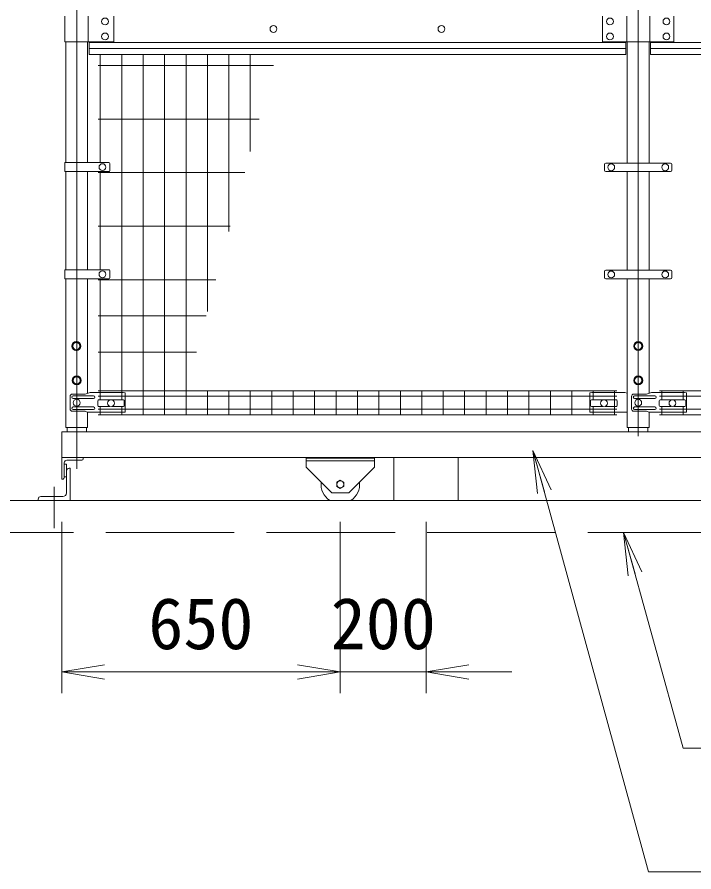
# Model space of a CAD drawing. Units: millimetres, scale not verified. Extents: x -10500 to 10500, y -7425 to 7425.
# Drawn here: x -6238 to -4659, y -1250 to 745 of the extents above; entities that cross this region are included whole.
import ezdxf
from ezdxf.enums import TextEntityAlignment as Align

# ---------------------------------------------------------------- set-up
doc = ezdxf.new("R2010")
doc.units = ezdxf.units.MM
doc.header["$LTSCALE"] = 50
doc.linetypes.add('DASHED', pattern=[7.5, 6, -1.5])
doc.linetypes.add('USER1', pattern=[50.8, 31.75, -6.35, 6.35, -6.35])
for name, color, linetype, lineweight in [('0-0_D-STR-DIM', 7, 'Continuous', 9), ('0-1_0', 7, 'Continuous', 9), ('0-2_D-STR1', 1, 'Continuous', 18), ('0-3_D-BMK', 2, 'USER1', 13), ('0-4_D-STR3', 3, 'Continuous', 13), ('0-5_D-STR2', 7, 'Continuous', 9), ('0-6_D-STR5', 3, 'Continuous', 18), ('0-9_D-STR-TXT', 7, 'Continuous', 9)]:
    doc.layers.add(name, color=color, linetype=linetype, lineweight=lineweight)
doc.styles.add('ＭＳ ゴシック', font='')
doc.styles.get('ＭＳ ゴシック').set_extended_font_data('MS Gothic')

# ---------------------------------------------------------------- blocks, each defined once
blk = doc.blocks.new('_Open')
at = {"layer": '0-1_0'}
blk.add_line((-50, 8.33), (0, 0), dxfattribs=at)
blk.add_lwpolyline([(-50, -8.33), (0, 0), (-50, 0)], dxfattribs=at)

msp = doc.modelspace()

# ---------------------------------------------------------------- linework, layer by layer
at = {"layer": '0-0_D-STR-DIM'}
for p, q in [((-6133.58, -433.02), (-6133.58, -833.02)), ((-5483.58, -433.02), (-5483.58, -833.02)), ((-5483.58, -433.02), (-5483.58, -833.02)), ((-5283.58, -433.02), (-5283.58, -833.02)), ((-5583.58, -783.02), (-6033.58, -783.02)), ((-5583.58, -783.02), (-5683.58, -783.02)), ((-5483.58, -783.02), (-5283.58, -783.02)), ((-5183.58, -783.02), (-5083.58, -783.02))]:
    msp.add_line(p, q, dxfattribs=at)
at = {"layer": '0-2_D-STR1'}
for p, q in [((-6123.98, 405.23), (-6123.98, 686.98)), ((-6073.18, 405.23), (-6073.18, 686.98)), ((-4813.98, 404.23), (-4813.98, 686.98)), ((-4763.18, 404.23), (-4763.18, 686.98)), ((-6123.98, 155.23), (-6123.98, 384.23)), ((-6073.18, 155.23), (-6073.18, 384.23)), ((-4813.98, 154.23), (-4813.98, 384.23)), ((-4763.18, 154.23), (-4763.18, 384.23)), ((-6123.98, -213.02), (-6123.98, 134.23)), ((-6073.18, -132.93), (-6073.18, 134.23)), ((-4813.98, -213.02), (-4813.98, 134.23)), ((-4763.18, -132.93), (-4763.18, 134.23)), ((-6073.18, -213.02), (-6073.18, -176.84)), ((-4763.18, -213.02), (-4763.18, -176.84)), ((-6073.18, -213.02), (-6123.98, -213.02)), ((-6121.08, -223.02), (-6121.08, -213.02)), ((-6076.08, -223.02), (-6076.08, -213.02)), ((-4763.18, -213.02), (-4813.98, -213.02)), ((-4811.08, -223.02), (-4811.08, -213.02)), ((-4766.08, -223.02), (-4766.08, -213.02))]:
    msp.add_line(p, q, dxfattribs=at)
msp.add_lwpolyline([(-2133.58, -223.02), (-6133.58, -223.02), (-6133.58, -283.02), (-2133.58, -283.02)], dxfattribs=at)
at = {"layer": '0-3_D-BMK'}
for p, q in [((-6098.58, -309.02), (-6098.58, 1644.98)), ((-4788.58, -233.02), (-4788.58, 1644.98)), ((-6151.08, -351.53), (-6151.08, -447.59))]:
    msp.add_line(p, q, dxfattribs=at)
at = {"layer": '0-4_D-STR3'}
for p, q in [((-6126.78, 746.98), (-6126.78, 686.98)), ((-6072.33, 686.98), (-6072.33, 746.98)), ((-6012.33, 686.98), (-6012.33, 746.98)), ((-4871.58, 686.98), (-4871.58, 746.98)), ((-4815.38, 686.98), (-4815.38, 746.98)), ((-4761.78, 686.98), (-4761.78, 746.98)), ((-4705.58, 686.98), (-4705.58, 746.98)), ((-6126.78, 686.98), (-6012.33, 686.98)), ((-6069.58, 686.98), (-6069.58, 657.83)), ((-4817.58, 685.1), (-6069.58, 685.1)), ((-4705.58, 686.98), (-4871.58, 686.98)), ((-4871.58, 686.98), (-4705.58, 686.98)), ((-4817.58, 686.98), (-4817.58, 657.83)), ((-4759.58, 686.98), (-4759.58, 657.83)), ((-3507.58, 685.1), (-4759.58, 685.1)), ((-4817.58, 671.46), (-6069.58, 671.46)), ((-3507.58, 671.46), (-4759.58, 671.46)), ((-4817.58, 657.83), (-6069.58, 657.83)), ((-3507.58, 657.83), (-4759.58, 657.83)), ((-6126.28, 405.23), (-6023.59, 405.23)), ((-6126.28, 405.23), (-6126.28, 384.23)), ((-6021.59, 403.23), (-6021.59, 386.23)), ((-4867.08, 401.23), (-4867.08, 387.23)), ((-4864.08, 404.23), (-4713.08, 404.23)), ((-4710.08, 401.23), (-4710.08, 387.23)), ((-6126.28, 384.23), (-6023.59, 384.23)), ((-4864.08, 384.23), (-4713.08, 384.23)), ((-6126.28, 155.23), (-6023.59, 155.23)), ((-6126.28, 155.23), (-6126.28, 134.23)), ((-6021.59, 153.23), (-6021.59, 136.23)), ((-4867.08, 151.23), (-4867.08, 137.23)), ((-4864.08, 154.23), (-4713.08, 154.23)), ((-4710.08, 151.23), (-4710.08, 137.23)), ((-6126.28, 134.23), (-6023.59, 134.23)), ((-4864.08, 134.23), (-4713.08, 134.23)), ((-6079.22, -135.02), (-6109.06, -135.02)), ((-6059.58, -139.02), (-6106.99, -139.02)), ((-6067.66, -131.02), (-6079.22, -135.02)), ((-5990.58, -131.02), (-6067.66, -131.02)), ((-5990.58, -131.02), (-5985.58, -132.02)), ((-5985.58, -132.02), (-5985.58, -175.84)), ((-4896.58, -131.02), (-4901.58, -132.02)), ((-4901.58, -132.02), (-4901.58, -175.84)), ((-4896.58, -131.02), (-4819.49, -131.02)), ((-4819.49, -131.02), (-4813.98, -132.93)), ((-4769.22, -135.02), (-4799.06, -135.02)), ((-4749.58, -139.02), (-4796.99, -139.02)), ((-4757.66, -131.02), (-4769.22, -135.02)), ((-4680.58, -131.02), (-4757.66, -131.02)), ((-4680.58, -131.02), (-4675.58, -132.02)), ((-4675.58, -132.02), (-4675.58, -175.84)), ((-6114.06, -140.02), (-6114.06, -170.02)), ((-6059.58, -145.02), (-6106.99, -145.02)), ((-6049.58, -150.55), (-6049.58, -161.55)), ((-6047.58, -148.55), (-6021.36, -148.55)), ((-6015.79, -148.55), (-5989.58, -148.55)), ((-5987.58, -150.55), (-5987.58, -161.55)), ((-4899.58, -150.55), (-4899.58, -161.55)), ((-4897.58, -148.55), (-4871.36, -148.55)), ((-4865.79, -148.55), (-4839.58, -148.55)), ((-4837.58, -150.55), (-4837.58, -161.55)), ((-4804.06, -140.02), (-4804.06, -170.02)), ((-4749.58, -145.02), (-4796.99, -145.02)), ((-4739.58, -150.55), (-4739.58, -161.55)), ((-4711.36, -148.55), (-4737.58, -148.55)), ((-4679.58, -148.55), (-4705.79, -148.55)), ((-4677.58, -150.55), (-4677.58, -161.55)), ((-6079.22, -175.02), (-6109.06, -175.02)), ((-6059.58, -165.02), (-6106.99, -165.02)), ((-6059.58, -171.02), (-6106.99, -171.02)), ((-6073.97, -176.84), (-6079.22, -175.02)), ((-6073.97, -176.84), (-5986.58, -176.84)), ((-6047.58, -163.55), (-6021.36, -163.55)), ((-6015.79, -163.55), (-5989.58, -163.55)), ((-4813.98, -176.84), (-4900.58, -176.84)), ((-4897.58, -163.55), (-4871.36, -163.55)), ((-4865.79, -163.55), (-4839.58, -163.55)), ((-4769.22, -175.02), (-4799.06, -175.02)), ((-4749.58, -165.02), (-4796.99, -165.02)), ((-4749.58, -171.02), (-4796.99, -171.02)), ((-4763.97, -176.84), (-4769.22, -175.02)), ((-4763.97, -176.84), (-4676.58, -176.84)), ((-4711.36, -163.55), (-4737.58, -163.55)), ((-4679.58, -163.55), (-4705.79, -163.55)), ((-6133.58, -283.02), (-6083.58, -283.02)), ((-6127.58, -295.02), (-6127.58, -330.02)), ((-6127.58, -298.02), (-6122.58, -298.02)), ((-6122.58, -298.02), (-6122.58, -328.02)), ((-6121.58, -289.02), (-6086.58, -289.02)), ((-6083.58, -283.02), (-6083.58, -286.02)), ((-5563.58, -283.02), (-5563.58, -305.52)), ((-5403.58, -283.02), (-5563.58, -283.02)), ((-5403.58, -284.52), (-5563.58, -284.52)), ((-5403.58, -290.52), (-5563.58, -290.52)), ((-5403.58, -283.02), (-5403.58, -305.52)), ((-5358.58, -283.02), (-5358.58, -383.02)), ((-5208.58, -283.02), (-5358.58, -283.02)), ((-5208.58, -283.02), (-5208.58, -383.02)), ((-6122.58, -365.52), (-6122.58, -314.02)), ((-6113.58, -308.02), (-6116.58, -308.02)), ((-6113.58, -383.02), (-6113.58, -308.02)), ((-5503.58, -365.52), (-5563.58, -305.52)), ((-5463.58, -365.52), (-5403.58, -305.52)), ((-6127.58, -328.02), (-6122.58, -328.02)), ((-6131.08, -374.02), (-6182.58, -374.02)), ((-5463.51, -365.52), (-5503.51, -365.52)), ((-6188.58, -383.02), (-6188.58, -380.02)), ((-6113.58, -383.02), (-6188.58, -383.02))]:
    msp.add_line(p, q, dxfattribs=at)
for points in [[(-6108.08, -27.93), (-6099.58, -32.84), (-6091.08, -27.93), (-6091.08, -18.12), (-6099.58, -13.21), (-6108.08, -18.12)], [(-4797.08, -27.93), (-4788.58, -32.84), (-4780.08, -27.93), (-4780.08, -18.12), (-4788.58, -13.21), (-4797.08, -18.12)], [(-6107.08, -107.93), (-6098.58, -112.84), (-6090.08, -107.93), (-6090.08, -98.12), (-6098.58, -93.21), (-6107.08, -98.12)], [(-4797.08, -107.93), (-4788.58, -112.84), (-4780.08, -107.93), (-4780.08, -98.12), (-4788.58, -93.21), (-4797.08, -98.12)], [(-5475.08, -340.62), (-5475.08, -350.43), (-5483.58, -355.34), (-5492.08, -350.43), (-5492.08, -340.62), (-5483.58, -335.71)]]:
    msp.add_lwpolyline(points, close=True, dxfattribs=at)
msp.add_lwpolyline([(-6133.58, -283.02), (-6133.58, -333.02), (-6130.58, -333.02)], dxfattribs=at)
for centre, radius in [((-6032.58, 734.48), 8), ((-4854.58, 734.48), 8), ((-4722.58, 734.48), 8), ((-5639.57, 716.98), 8), ((-5247.57, 716.98), 8), ((-6032.58, 699.48), 8), ((-4854.58, 699.48), 8), ((-4722.58, 699.48), 8), ((-6038.58, 394.73), 8), ((-4851.58, 394.23), 8), ((-4725.58, 394.23), 8), ((-6038.58, 144.73), 8), ((-4851.58, 144.23), 8), ((-4725.58, 144.23), 8), ((-6099.58, -23.02), 10.5), ((-6099.58, -23.02), 8.25), ((-4788.58, -23.02), 10.5), ((-4788.58, -23.02), 8.25), ((-6098.58, -103.02), 10.5), ((-6098.58, -103.02), 8.25), ((-4788.58, -103.02), 10.5), ((-4788.58, -103.02), 8.25), ((-6098.58, -155.02), 8), ((-6018.58, -156.05), 8), ((-4868.58, -156.05), 8), ((-4788.58, -155.02), 8), ((-4788.58, -155.02), 8), ((-4708.58, -156.05), 8), ((-5483.58, -345.52), 8.25)]:
    msp.add_circle(centre, radius, dxfattribs=at)
for centre, radius, start, end in [((-6023.59, 403.23), 2, 0, 90), ((-4864.08, 401.23), 3, 90, 180), ((-4713.08, 401.23), 3, 0, 90), ((-6023.59, 386.23), 2, 270, 0), ((-4864.08, 387.23), 3, 180, 270), ((-4713.08, 387.23), 3, 270, 0), ((-6023.59, 153.23), 2, 0, 90), ((-4864.08, 151.23), 3, 90, 180), ((-4713.08, 151.23), 3, 0, 90), ((-6023.59, 136.23), 2, 270, 0), ((-4864.08, 137.23), 3, 180, 270), ((-4713.08, 137.23), 3, 270, 0), ((-6109.06, -140.02), 5, 90, 180), ((-6106.99, -142.02), 3, 90, 270), ((-6059.58, -142.02), 3, 270, 90), ((-4799.06, -140.02), 5, 90, 180), ((-4796.99, -142.02), 3, 90, 270), ((-4749.58, -142.02), 3, 270, 90), ((-6047.58, -150.55), 2, 90, 180), ((-5989.58, -150.55), 2, 0, 90), ((-4897.58, -150.55), 2, 90, 180), ((-4839.58, -150.55), 2, 0, 90), ((-4737.58, -150.55), 2, 90, 180), ((-4679.58, -150.55), 2, 0, 90), ((-6109.06, -170.02), 5, 180, 270), ((-6106.99, -168.02), 3, 90, 270), ((-6059.58, -168.02), 3, 270, 90), ((-6047.58, -161.55), 2, 180, 270), ((-5989.58, -161.55), 2, 270, 0), ((-5986.58, -175.84), 1, 270, 0), ((-4900.58, -175.84), 1, 180, 270), ((-4897.58, -161.55), 2, 180, 270), ((-4839.58, -161.55), 2, 270, 0), ((-4799.06, -170.02), 5, 180, 270), ((-4796.99, -168.02), 3, 90, 270), ((-4749.58, -168.02), 3, 270, 90), ((-4737.58, -161.55), 2, 180, 270), ((-4679.58, -161.55), 2, 270, 0), ((-4676.58, -175.84), 1, 270, 0), ((-6121.58, -295.02), 6, 90, 180), ((-6086.58, -286.02), 3, 270, 0), ((-6116.58, -314.02), 6, 90, 180), ((-6130.58, -330.02), 3, 270, 0), ((-5483.58, -345.52), 45, 173.94244, 236.44269), ((-5483.58, -345.52), 45, 303.55731, 6.05756), ((-6182.58, -380.02), 6, 90, 180), ((-6131.08, -365.52), 8.5, 270, 0)]:
    msp.add_arc(centre, radius, start, end, dxfattribs=at)
at = {"layer": '0-5_D-STR2'}
for p, q in [((-6043.58, 405.09), (-6043.58, 657.83)), ((-5993.58, -148.68), (-5993.58, 657.83)), ((-5943.58, -183.16), (-5943.58, 657.83)), ((-5893.58, -183.16), (-5893.58, 657.83)), ((-5843.58, -183.02), (-5843.58, 657.83)), ((-5793.58, 57.77), (-5793.58, 657.83)), ((-5743.58, 244.37), (-5743.58, 657.83)), ((-5693.58, 430.97), (-5693.58, 657.83)), ((-5639.75, 631.84), (-6048.58, 631.84)), ((-5673.25, 506.84), (-6048.58, 506.84)), ((-5706.74, 381.84), (-6048.58, 381.84)), ((-6043.58, 155.09), (-6043.58, 384.09)), ((-5740.24, 256.84), (-6048.58, 256.84)), ((-5773.73, 131.84), (-6048.58, 131.84)), ((-6043.58, -148.68), (-6043.58, 134.09)), ((-5796.37, 47.34), (-6048.58, 47.34)), ((-5819.01, -37.16), (-6048.58, -37.16)), ((-4838.58, -127.02), (-6048.58, -127.02)), ((-5793.58, -183.02), (-5793.58, -127.02)), ((-5743.58, -183.02), (-5743.58, -127.02)), ((-5693.58, -183.02), (-5693.58, -127.02)), ((-5643.58, -183.02), (-5643.58, -127.02)), ((-5593.58, -183.02), (-5593.58, -127.02)), ((-5543.58, -183.02), (-5543.58, -127.02)), ((-5493.58, -183.02), (-5493.58, -127.02)), ((-5443.58, -183.02), (-5443.58, -127.02)), ((-5393.58, -183.02), (-5393.58, -127.02)), ((-5343.58, -183.02), (-5343.58, -127.02)), ((-5293.58, -183.02), (-5293.58, -127.02)), ((-5243.58, -183.02), (-5243.58, -127.02)), ((-5193.58, -183.02), (-5193.58, -127.02)), ((-5143.58, -183.02), (-5143.58, -127.02)), ((-5093.58, -183.02), (-5093.58, -127.02)), ((-5043.58, -183.02), (-5043.58, -127.02)), ((-4993.58, -183.02), (-4993.58, -127.02)), ((-4943.58, -183.02), (-4943.58, -127.02)), ((-4893.58, -148.54), (-4893.58, -127.02)), ((-4843.58, -183.02), (-4843.58, -127.02)), ((-3528.58, -127.03), (-4738.58, -127.03)), ((-4733.58, -148.55), (-4733.58, -127.03)), ((-4683.58, -148.55), (-4683.58, -127.03)), ((-4838.58, -139.9), (-6048.58, -139.9)), ((-3528.58, -139.9), (-4738.58, -139.9)), ((-4838.58, -170.15), (-6048.58, -170.15)), ((-6043.58, -183.02), (-6043.58, -163.54)), ((-5993.58, -183.02), (-5993.58, -163.54)), ((-4893.58, -183.02), (-4893.58, -163.54)), ((-3528.58, -170.15), (-4738.58, -170.15)), ((-4733.58, -183.03), (-4733.58, -163.55)), ((-4683.58, -183.03), (-4683.58, -163.55)), ((-4838.58, -183.02), (-6048.58, -183.02)), ((-3528.58, -183.03), (-4738.58, -183.03)), ((-6405.95, -383.02), (2331.03, -383.02))]:
    msp.add_line(p, q, dxfattribs=at)
at = {"layer": '0-6_D-STR5'}
msp.add_line((-6405.95, -383.02), (2331.03, -383.02), dxfattribs=at)
at = {"layer": '0-6_D-STR5', "linetype": 'DASHED'}
msp.add_line((-6405.95, -458.02), (2331.03, -458.02), dxfattribs=at)
at = {"layer": '0-9_D-STR-TXT'}
for points in [[(-3181.29, -1249.77), (-4764.16, -1249.77), (-5033.51, -268.25)], [(-3263.62, -961.18), (-4683.85, -961.18), (-4822.02, -459.95)]]:
    msp.add_lwpolyline(points, dxfattribs=at)

# ---------------------------------------------------------------- block references
at = {"layer": '0-0_D-STR-DIM', "xscale": 2, "yscale": 2, "rotation": 180}
for p in [(-6133.58, -783.02), (-5283.58, -783.02)]:
    msp.add_blockref('_Open', p, dxfattribs=at)
at = {"layer": '0-0_D-STR-DIM', "xscale": 2, "yscale": 2}
msp.add_blockref('_Open', (-5483.58, -783.02), dxfattribs=at)
msp.add_blockref('_Open', (-5483.58, -783.02), dxfattribs=at)
at = {"layer": '0-9_D-STR-TXT', "xscale": 2, "yscale": 2}
for p, rotation in [((-5034.04, -266.32), 105.34558), ((-4822.55, -458.02), 105.41164)]:
    msp.add_blockref('_Open', p, dxfattribs=dict(at, rotation=rotation))

# ---------------------------------------------------------------- texts
at = {"layer": '0-0_D-STR-DIM', "style": 'ＭＳ ゴシック'}
for s, p in [('650', (-5931.7, -766.15)), ('200', (-5506.08, -766.15))]:
    msp.add_text(s, height=120.2, dxfattribs=at).set_placement(p, align=Align.BOTTOM_LEFT)

doc.saveas('drawing.dxf')
